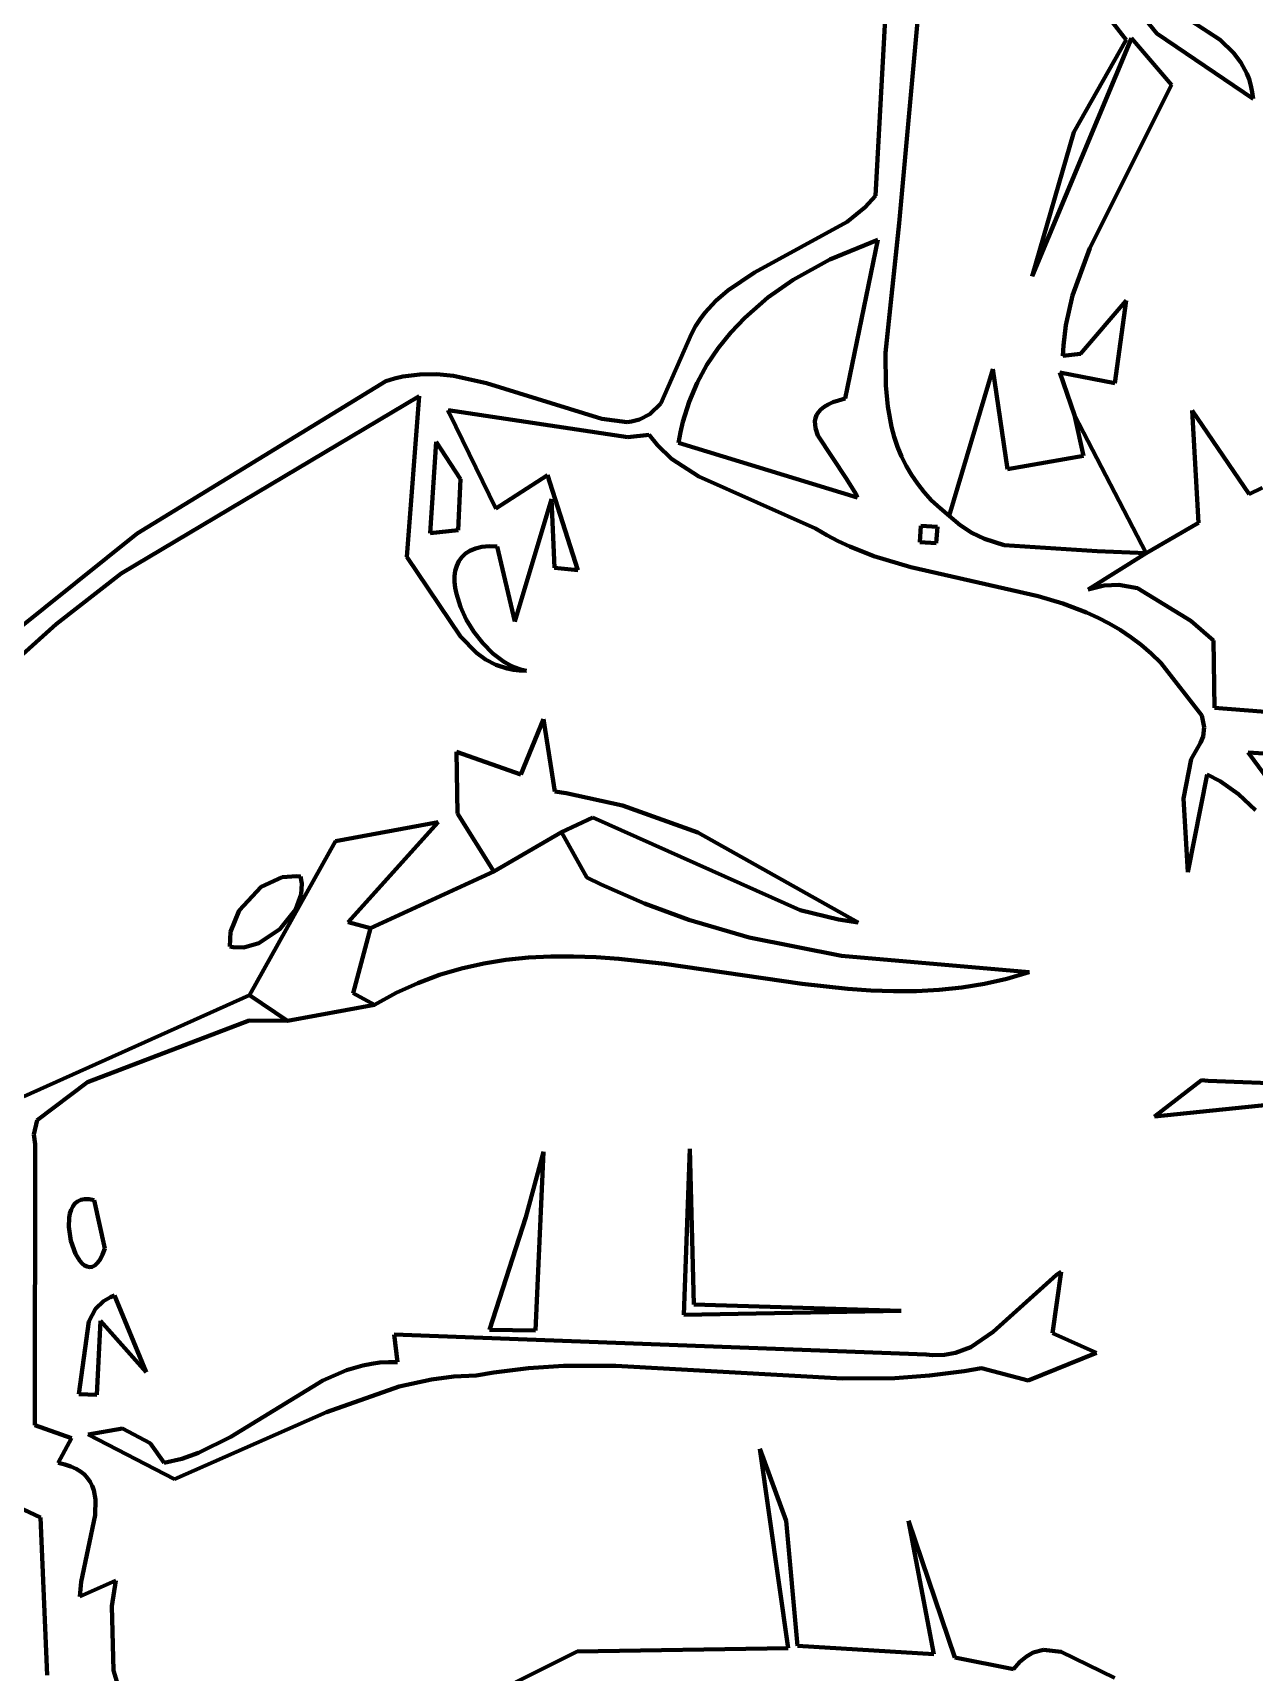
# Model space of a CAD drawing. Header units: millimetres. Extents: x 0 to 10.4, y 0 to 8.2.
# Drawn here: x 5.878 to 6.556, y 5.959 to 6.869 of the extents above; entities that cross this region are included whole.
import ezdxf

# ---------------------------------------------------------------- set-up
doc = ezdxf.new("R2010")
doc.units = ezdxf.units.MM
for name, color, linetype, lineweight in [('color#000000ff', 7, 'CONTINUOUS', 100), ('color#929292ff', 7, 'CONTINUOUS', 100), ('color#ffffffff', 7, 'CONTINUOUS', 100)]:
    doc.layers.add(name, color=color, linetype=linetype, lineweight=lineweight)

msp = doc.modelspace()

# ---------------------------------------------------------------- linework, layer by layer
at = {"layer": 'color#000000ff'}
for p, q in [((6.48531, 6.86505), (6.41867, 6.95199)), ((6.37319, 6.91627), (6.35932, 6.7634)), ((6.53756, 6.86502), (6.49472, 6.89324)), ((6.34623, 6.77858), (6.35149, 6.87673)), ((6.49359, 6.8795), (6.50243, 6.86859)), ((6.4884, 6.86603), (6.43318, 6.73384)), ((6.45628, 6.81385), (6.48531, 6.86505)), ((6.51059, 6.84007), (6.4884, 6.86603)), ((6.50243, 6.86859), (6.55585, 6.83231)), ((6.54499, 6.85783), (6.53756, 6.86502)), ((6.54909, 6.85243), (6.54499, 6.85783)), ((6.55235, 6.84644), (6.54909, 6.85243)), ((6.55363, 6.8432), (6.55235, 6.84644)), ((6.46523, 6.74939), (6.51059, 6.84007)), ((6.55465, 6.83977), (6.55363, 6.8432)), ((6.55539, 6.83614), (6.55465, 6.83977)), ((6.55585, 6.83231), (6.55539, 6.83614)), ((6.43318, 6.73384), (6.45628, 6.81385)), ((6.33046, 6.76412), (6.34045, 6.77229)), ((6.34045, 6.77229), (6.34623, 6.77858)), ((6.27903, 6.73598), (6.33046, 6.76412)), ((6.35932, 6.7634), (6.35172, 6.69129)), ((6.34747, 6.75408), (6.32076, 6.74312)), ((6.32934, 6.6659), (6.34747, 6.75408)), ((6.45563, 6.72318), (6.46523, 6.74939)), ((6.26415, 6.726), (6.27903, 6.73598)), ((6.32076, 6.74312), (6.30057, 6.73188)), ((6.30057, 6.73188), (6.28651, 6.72199)), ((6.25149, 6.71355), (6.25748, 6.72015)), ((6.25748, 6.72015), (6.26415, 6.726)), ((6.28651, 6.72199), (6.27364, 6.71081)), ((6.4519, 6.70675), (6.45563, 6.72318)), ((6.48546, 6.72036), (6.46008, 6.69071)), ((6.47914, 6.67451), (6.48546, 6.72036)), ((6.24632, 6.70608), (6.2488, 6.70993)), ((6.2488, 6.70993), (6.25149, 6.71355)), ((6.27364, 6.71081), (6.26586, 6.70265)), ((6.22693, 6.66319), (6.24408, 6.70197)), ((6.24408, 6.70197), (6.24632, 6.70608)), ((6.26586, 6.70265), (6.2588, 6.6939)), ((6.4505, 6.69541), (6.4519, 6.70675)), ((6.2588, 6.6939), (6.25252, 6.68458)), ((6.35172, 6.69129), (6.35185, 6.67328)), ((6.45016, 6.68962), (6.4505, 6.69541)), ((6.46008, 6.69071), (6.45016, 6.68962)), ((6.25252, 6.68458), (6.24712, 6.67466)), ((5.93626, 6.591), (6.07428, 6.67569)), ((6.07428, 6.67569), (6.07906, 6.6771)), ((6.07906, 6.6771), (6.08382, 6.67816)), ((6.08382, 6.67816), (6.09326, 6.67935)), ((6.09326, 6.67935), (6.10262, 6.67941)), ((6.10262, 6.67941), (6.1119, 6.67852)), ((6.1119, 6.67852), (6.13028, 6.67453)), ((6.13028, 6.67453), (6.19431, 6.65464)), ((6.24712, 6.67466), (6.24265, 6.66415)), ((6.35185, 6.67328), (6.35298, 6.66156)), ((6.45664, 6.65676), (6.44859, 6.68032)), ((6.44859, 6.68032), (6.47914, 6.67451)), ((6.09277, 6.66734), (5.92738, 6.5688)), ((6.08598, 6.57805), (6.09277, 6.66734)), ((6.22094, 6.65732), (6.22693, 6.66319)), ((6.24265, 6.66415), (6.2392, 6.65304)), ((6.31763, 6.66136), (6.31984, 6.66268)), ((6.31984, 6.66268), (6.32251, 6.66388)), ((6.32251, 6.66388), (6.32567, 6.66495)), ((6.32567, 6.66495), (6.32934, 6.6659)), ((6.20873, 6.64446), (6.10886, 6.65952)), ((6.10886, 6.65952), (6.10957, 6.65806)), ((6.10957, 6.65806), (6.13535, 6.60494)), ((6.19431, 6.65464), (6.20828, 6.65286)), ((6.21075, 6.65317), (6.21524, 6.65433)), ((6.21524, 6.65433), (6.22094, 6.65732)), ((6.31257, 6.65332), (6.31287, 6.6551)), ((6.31287, 6.6551), (6.3135, 6.65681)), ((6.3135, 6.65681), (6.31448, 6.65842)), ((6.31448, 6.65842), (6.31585, 6.65994)), ((6.31585, 6.65994), (6.31763, 6.66136)), ((6.35298, 6.66156), (6.35514, 6.65016)), ((6.49655, 6.58003), (6.45664, 6.65676)), ((6.55359, 6.61287), (6.52202, 6.65938)), ((6.52202, 6.65938), (6.52555, 6.59691)), ((6.20828, 6.65286), (6.21075, 6.65317)), ((6.22051, 6.64586), (6.20873, 6.64446)), ((6.22509, 6.64001), (6.22051, 6.64586)), ((6.23788, 6.64725), (6.23683, 6.64132)), ((6.2392, 6.65304), (6.23788, 6.64725)), ((6.31286, 6.64953), (6.31257, 6.65332)), ((6.31417, 6.64551), (6.31286, 6.64953)), ((6.33012, 6.6214), (6.31417, 6.64551)), ((6.35514, 6.65016), (6.35665, 6.64461)), ((6.35665, 6.64461), (6.35849, 6.63917)), ((6.10233, 6.64184), (6.09894, 6.59113)), ((6.11585, 6.62117), (6.10233, 6.64184)), ((6.23295, 6.63252), (6.22509, 6.64001)), ((6.23683, 6.64132), (6.33604, 6.61097)), ((6.35849, 6.63917), (6.36066, 6.63385)), ((6.24816, 6.62269), (6.23295, 6.63252)), ((6.36066, 6.63385), (6.3632, 6.62866)), ((6.3632, 6.62866), (6.36612, 6.62361)), ((6.11447, 6.59282), (6.11585, 6.62117)), ((6.13535, 6.60494), (6.16412, 6.62337)), ((6.16412, 6.62337), (6.18094, 6.57075)), ((6.31292, 6.59388), (6.24816, 6.62269)), ((6.33519, 6.61296), (6.33012, 6.6214)), ((6.36612, 6.62361), (6.36944, 6.61871)), ((6.36944, 6.61871), (6.37318, 6.61397)), ((6.16633, 6.61018), (6.14592, 6.54219)), ((6.16802, 6.57193), (6.16633, 6.61018)), ((6.33604, 6.61097), (6.33519, 6.61296)), ((6.37318, 6.61397), (6.37737, 6.60941)), ((6.37737, 6.60941), (6.38203, 6.60502)), ((6.56095, 6.61645), (6.55359, 6.61287)), ((6.38203, 6.60502), (6.38717, 6.60083)), ((6.38717, 6.60083), (6.39323, 6.59563)), ((5.86795, 6.5363), (5.93626, 6.591)), ((6.09894, 6.59113), (6.11447, 6.59282)), ((6.31909, 6.59015), (6.31292, 6.59388)), ((6.32542, 6.58678), (6.31909, 6.59015)), ((6.37145, 6.59537), (6.37076, 6.5863)), ((6.38055, 6.59468), (6.37145, 6.59537)), ((6.37986, 6.58559), (6.38055, 6.59468)), ((6.39323, 6.59563), (6.39974, 6.59144)), ((6.39974, 6.59144), (6.40663, 6.58814)), ((6.52555, 6.59691), (6.49655, 6.58003)), ((6.12104, 6.58149), (6.11851, 6.57988)), ((6.12405, 6.58273), (6.12104, 6.58149)), ((6.12757, 6.58355), (6.12405, 6.58273)), ((6.13161, 6.58394), (6.12757, 6.58355)), ((6.13621, 6.58385), (6.13161, 6.58394)), ((6.14592, 6.54219), (6.13621, 6.58385)), ((6.33189, 6.58373), (6.32542, 6.58678)), ((6.34519, 6.57848), (6.33189, 6.58373)), ((6.37076, 6.5863), (6.37986, 6.58559)), ((6.40663, 6.58814), (6.41756, 6.58464)), ((6.41756, 6.58464), (6.46929, 6.58118)), ((6.46929, 6.58118), (6.49655, 6.58003)), ((6.1158, 6.53387), (6.08598, 6.57805)), ((6.11367, 6.57312), (6.1129, 6.57034)), ((6.11485, 6.57566), (6.11367, 6.57312)), ((6.11646, 6.57792), (6.11485, 6.57566)), ((6.11851, 6.57988), (6.11646, 6.57792)), ((6.18094, 6.57075), (6.16802, 6.57193)), ((6.36587, 6.57227), (6.34519, 6.57848)), ((6.43652, 6.55632), (6.36587, 6.57227)), ((6.49655, 6.58003), (6.46426, 6.56)), ((5.92738, 6.5688), (5.89124, 6.5407)), ((6.11252, 6.56734), (6.1125, 6.56418)), ((6.1125, 6.56418), (6.11283, 6.56086)), ((6.1129, 6.57034), (6.11252, 6.56734)), ((6.11283, 6.56086), (6.11349, 6.55744)), ((6.11349, 6.55744), (6.11572, 6.5504)), ((6.45014, 6.55219), (6.43652, 6.55632)), ((6.46426, 6.56), (6.47309, 6.56212)), ((6.47309, 6.56212), (6.48138, 6.56248)), ((6.48138, 6.56248), (6.49171, 6.56062)), ((6.49171, 6.56062), (6.52132, 6.54247)), ((6.11572, 6.5504), (6.11901, 6.54332)), ((6.46334, 6.54718), (6.45014, 6.55219)), ((6.46974, 6.54427), (6.46334, 6.54718)), ((5.89124, 6.5407), (5.87074, 6.52223)), ((6.11901, 6.54332), (6.12322, 6.53646)), ((6.12322, 6.53646), (6.12818, 6.53009)), ((6.476, 6.54105), (6.46974, 6.54427)), ((6.48209, 6.53749), (6.476, 6.54105)), ((6.488, 6.53356), (6.48209, 6.53749)), ((6.52132, 6.54247), (6.53392, 6.53164)), ((6.12464, 6.52472), (6.1158, 6.53387)), ((6.12818, 6.53009), (6.13373, 6.52448)), ((6.49373, 6.52924), (6.488, 6.53356)), ((6.49925, 6.52448), (6.49373, 6.52924)), ((6.53392, 6.53164), (6.53444, 6.4942)), ((6.12971, 6.52104), (6.12464, 6.52472)), ((6.13534, 6.51812), (6.12971, 6.52104)), ((6.13373, 6.52448), (6.13971, 6.51989)), ((6.1416, 6.51606), (6.13534, 6.51812)), ((6.13971, 6.51989), (6.14282, 6.51805)), ((6.14282, 6.51805), (6.14597, 6.51658)), ((6.50456, 6.51926), (6.49925, 6.52448)), ((6.52732, 6.49003), (6.50456, 6.51926)), ((6.14499, 6.51538), (6.1416, 6.51606)), ((6.14856, 6.51497), (6.14499, 6.51538)), ((6.14597, 6.51658), (6.14915, 6.51549)), ((6.15234, 6.51483), (6.14856, 6.51497)), ((6.14915, 6.51549), (6.15234, 6.51483)), ((6.52876, 6.48343), (6.52732, 6.49003)), ((6.53444, 6.4942), (6.59774, 6.48938)), ((6.52806, 6.47827), (6.52876, 6.48343)), ((6.52138, 6.46581), (6.52657, 6.47472)), ((6.52657, 6.47472), (6.52806, 6.47827)), ((6.51713, 6.44388), (6.52138, 6.46581)), ((6.67021, 6.46226), (6.55318, 6.46943)), ((6.55318, 6.46943), (6.60671, 6.39667)), ((6.53034, 6.45724), (6.51953, 6.40301)), ((6.53756, 6.45345), (6.53034, 6.45724)), ((6.54778, 6.44622), (6.53756, 6.45345)), ((6.55718, 6.43738), (6.54778, 6.44622)), ((6.51953, 6.40301), (6.51713, 6.44388)), ((6.13437, 6.4034), (6.17191, 6.42515)), ((6.17191, 6.42515), (6.18595, 6.40011)), ((6.06579, 6.37195), (6.13437, 6.4034)), ((6.18595, 6.40011), (6.19388, 6.39617)), ((6.19388, 6.39617), (6.21802, 6.38554)), ((6.21802, 6.38554), (6.24263, 6.37653)), ((6.05624, 6.33577), (6.06579, 6.37195)), ((6.24263, 6.37653), (6.27607, 6.36682)), ((6.27607, 6.36682), (6.32727, 6.35653)), ((6.14103, 6.3543), (6.12867, 6.35234)), ((6.15345, 6.35555), (6.14103, 6.3543)), ((6.16593, 6.35616), (6.15345, 6.35555)), ((6.17846, 6.3562), (6.16593, 6.35616)), ((6.19103, 6.35573), (6.17846, 6.3562)), ((6.20365, 6.35485), (6.19103, 6.35573)), ((6.22899, 6.35207), (6.20365, 6.35485)), ((6.32727, 6.35653), (6.43154, 6.34739)), ((6.10417, 6.34599), (6.09204, 6.34146)), ((6.11639, 6.34959), (6.10417, 6.34599)), ((6.12867, 6.35234), (6.11639, 6.34959)), ((6.30542, 6.34094), (6.22899, 6.35207)), ((6.43154, 6.34739), (6.41912, 6.34373)), ((6.06804, 6.32932), (6.05624, 6.33577)), ((6.07999, 6.33593), (6.06804, 6.32932)), ((6.09204, 6.34146), (6.07999, 6.33593)), ((6.33089, 6.33821), (6.30542, 6.34094)), ((6.3436, 6.33734), (6.33089, 6.33821)), ((6.35628, 6.33691), (6.3436, 6.33734)), ((6.36893, 6.33698), (6.35628, 6.33691)), ((6.38155, 6.33763), (6.36893, 6.33698)), ((6.39412, 6.33892), (6.38155, 6.33763)), ((6.40665, 6.34093), (6.39412, 6.33892)), ((6.41912, 6.34373), (6.40665, 6.34093)), ((5.87326, 6.27842), (5.99868, 6.33467)), ((5.99868, 6.33467), (6.01966, 6.32046)), ((5.99853, 6.32063), (5.90875, 6.28641)), ((6.01966, 6.32046), (5.99853, 6.32063)), ((5.90875, 6.28641), (5.88065, 6.26524)), ((6.50116, 6.26737), (6.52715, 6.28758)), ((6.52715, 6.28758), (6.53084, 6.28721)), ((6.53084, 6.28721), (6.58533, 6.28501)), ((6.57123, 6.27456), (6.50116, 6.26737)), ((5.88065, 6.26524), (5.87879, 6.2574)), ((5.87879, 6.2574), (5.87955, 6.25198)), ((5.87955, 6.25198), (5.87935, 6.09589)), ((6.23978, 6.15729), (6.24316, 6.2494)), ((6.24316, 6.2494), (6.24532, 6.16304)), ((6.4493, 6.18109), (6.44445, 6.14711)), ((6.44661, 6.1795), (6.4493, 6.18109)), ((6.41153, 6.14778), (6.44661, 6.1795)), ((5.91318, 6.16059), (5.91756, 6.16484)), ((5.91756, 6.16484), (5.9214, 6.16708)), ((5.9214, 6.16708), (5.92363, 6.168)), ((5.92363, 6.168), (5.94119, 6.12536)), ((6.24532, 6.16304), (6.36053, 6.15942)), ((5.90393, 6.11311), (5.90946, 6.15357)), ((5.90946, 6.15357), (5.91318, 6.16059)), ((5.91597, 6.15398), (5.9138, 6.11286)), ((5.94119, 6.12536), (5.91597, 6.15398)), ((6.36053, 6.15942), (6.23978, 6.15729)), ((6.08078, 6.13093), (6.07889, 6.14625)), ((6.07889, 6.14625), (6.3743, 6.13527)), ((6.39907, 6.13927), (6.41153, 6.14778)), ((6.44445, 6.14711), (6.46894, 6.13605)), ((6.3743, 6.13527), (6.37784, 6.1349)), ((6.37784, 6.1349), (6.38449, 6.135)), ((6.38449, 6.135), (6.39064, 6.13607)), ((6.39064, 6.13607), (6.39907, 6.13927)), ((6.46894, 6.13605), (6.43104, 6.12078)), ((6.03938, 6.12075), (6.05256, 6.12645)), ((6.05256, 6.12645), (6.06164, 6.12912)), ((6.06164, 6.12912), (6.06629, 6.13005)), ((6.06629, 6.13005), (6.07103, 6.13068)), ((6.07103, 6.13068), (6.07586, 6.13098)), ((6.07586, 6.13098), (6.08078, 6.13093)), ((6.15354, 6.12763), (6.13421, 6.12529)), ((6.17289, 6.12885), (6.15354, 6.12763)), ((6.20195, 6.12901), (6.17289, 6.12885)), ((6.32792, 6.12189), (6.20195, 6.12901)), ((6.39541, 6.12591), (6.37618, 6.12347)), ((6.40502, 6.12761), (6.39541, 6.12591)), ((6.43104, 6.12078), (6.40502, 6.12761)), ((5.9883, 6.08942), (6.03938, 6.12075)), ((6.08174, 6.11741), (6.0414, 6.10311)), ((6.09971, 6.12133), (6.08174, 6.11741)), ((6.11199, 6.12294), (6.09971, 6.12133)), ((6.12456, 6.12364), (6.11199, 6.12294)), ((6.13421, 6.12529), (6.12456, 6.12364)), ((6.3569, 6.12216), (6.32792, 6.12189)), ((6.37618, 6.12347), (6.3569, 6.12216)), ((5.9138, 6.11286), (5.90393, 6.11311)), ((6.0414, 6.10311), (5.9569, 6.06605)), ((5.87935, 6.09589), (5.89977, 6.08883)), ((5.90898, 6.09087), (5.9281, 6.09407)), ((5.9569, 6.06605), (5.90898, 6.09087)), ((5.9281, 6.09407), (5.94344, 6.08607)), ((5.97038, 6.08063), (5.9883, 6.08942)), ((5.89977, 6.08883), (5.89237, 6.07507)), ((5.94344, 6.08607), (5.95122, 6.07514)), ((5.96098, 6.07738), (5.97038, 6.08063)), ((5.89237, 6.07507), (5.89612, 6.07422)), ((5.89612, 6.07422), (5.89944, 6.07312)), ((5.89944, 6.07312), (5.90233, 6.0718)), ((5.90233, 6.0718), (5.90482, 6.07027)), ((5.95122, 6.07514), (5.96098, 6.07738)), ((5.88257, 6.04466), (5.84471, 6.06249)), ((5.90482, 6.07027), (5.90694, 6.06853)), ((5.90694, 6.06853), (5.90871, 6.0666)), ((5.90871, 6.0666), (5.91015, 6.06451)), ((5.91015, 6.06451), (5.91128, 6.06224)), ((5.91128, 6.06224), (5.91213, 6.05984)), ((5.91213, 6.05984), (5.91307, 6.05463)), ((5.91307, 6.05463), (5.91291, 6.04604)), ((5.88633, 5.9571), (5.88257, 6.04466)), ((5.91291, 6.04604), (5.90508, 6.00904)), ((5.90439, 6.00091), (5.92433, 6.00982)), ((5.90508, 6.00904), (5.90439, 6.00091)), ((5.92433, 6.00982), (5.92215, 5.9954)), ((5.92215, 5.9954), (5.92313, 5.9598)), ((5.92313, 5.9598), (5.92913, 5.93968))]:
    msp.add_line(p, q, dxfattribs=at)
at = {"layer": 'color#929292ff'}
for p, q in [((6.38717, 6.60083), (6.41128, 6.68219)), ((6.41128, 6.68219), (6.41942, 6.62679)), ((6.46173, 6.63419), (6.45664, 6.65676)), ((6.45664, 6.65676), (6.49655, 6.58003)), ((6.41942, 6.62679), (6.46173, 6.63419)), ((6.39323, 6.59563), (6.38717, 6.60083)), ((6.39974, 6.59144), (6.39323, 6.59563)), ((6.40663, 6.58814), (6.39974, 6.59144)), ((6.41756, 6.58464), (6.40663, 6.58814)), ((6.46929, 6.58118), (6.41756, 6.58464)), ((6.49655, 6.58003), (6.46929, 6.58118)), ((6.14935, 6.45719), (6.16186, 6.48794)), ((6.16186, 6.48794), (6.16816, 6.44774)), ((6.11413, 6.43564), (6.11359, 6.46978)), ((6.11359, 6.46978), (6.14935, 6.45719)), ((6.16816, 6.44774), (6.1745, 6.44683)), ((6.1745, 6.44683), (6.20565, 6.44003)), ((6.13437, 6.4034), (6.11413, 6.43564)), ((6.20565, 6.44003), (6.24763, 6.42506)), ((6.04645, 6.42026), (6.10341, 6.43074)), ((6.10341, 6.43074), (6.0534, 6.37523)), ((6.18917, 6.43332), (6.17191, 6.42515)), ((6.30428, 6.38194), (6.18917, 6.43332)), ((5.99868, 6.33467), (6.04645, 6.42026)), ((6.17191, 6.42515), (6.13437, 6.4034)), ((6.24763, 6.42506), (6.33661, 6.37499)), ((6.00506, 6.39485), (6.01673, 6.40028)), ((6.01673, 6.40028), (6.02487, 6.40086)), ((6.02487, 6.40086), (6.02689, 6.40056)), ((6.02689, 6.40056), (6.02774, 6.39667)), ((5.9928, 6.38179), (6.00506, 6.39485)), ((6.02736, 6.3906), (6.02426, 6.38245)), ((6.02774, 6.39667), (6.02736, 6.3906)), ((5.988, 6.36983), (5.9928, 6.38179)), ((6.02426, 6.38245), (6.01545, 6.37139)), ((6.32561, 6.37669), (6.30428, 6.38194)), ((6.01545, 6.37139), (6.00374, 6.36357)), ((6.0534, 6.37523), (6.06579, 6.37195)), ((6.06579, 6.37195), (6.05624, 6.33577)), ((6.33661, 6.37499), (6.32561, 6.37669)), ((5.98769, 6.36178), (5.988, 6.36983)), ((6.00374, 6.36357), (5.99549, 6.36118)), ((5.98956, 6.36131), (5.98769, 6.36178)), ((5.99549, 6.36118), (5.98956, 6.36131)), ((6.05624, 6.33577), (6.06804, 6.32932)), ((6.01966, 6.32046), (5.99868, 6.33467)), ((6.06804, 6.32932), (6.01966, 6.32046)), ((6.1521, 6.21148), (6.16182, 6.24769)), ((6.16182, 6.24769), (6.15746, 6.14845)), ((5.89955, 6.21558), (5.90048, 6.21744)), ((5.90048, 6.21744), (5.90168, 6.219)), ((5.90168, 6.219), (5.90318, 6.22023)), ((5.90318, 6.22023), (5.90498, 6.22108)), ((5.90498, 6.22108), (5.9071, 6.22149)), ((5.9071, 6.22149), (5.90955, 6.22143)), ((5.90955, 6.22143), (5.91236, 6.22085)), ((5.91236, 6.22085), (5.91835, 6.19403)), ((5.89829, 6.20615), (5.89846, 6.21117)), ((5.89846, 6.21117), (5.89888, 6.21348)), ((5.89888, 6.21348), (5.89955, 6.21558)), ((6.13189, 6.14896), (6.1521, 6.21148)), ((5.8995, 6.19827), (5.89829, 6.20615)), ((5.9021, 6.19108), (5.8995, 6.19827)), ((5.90441, 6.18728), (5.9021, 6.19108)), ((5.91703, 6.19067), (5.91565, 6.18802)), ((5.91835, 6.19403), (5.91703, 6.19067)), ((5.90569, 6.18582), (5.90441, 6.18728)), ((5.90704, 6.18471), (5.90569, 6.18582)), ((5.90844, 6.18399), (5.90704, 6.18471)), ((5.90987, 6.18373), (5.90844, 6.18399)), ((5.91132, 6.18395), (5.90987, 6.18373)), ((5.91278, 6.18471), (5.91132, 6.18395)), ((5.91423, 6.18605), (5.91278, 6.18471)), ((5.91565, 6.18802), (5.91423, 6.18605)), ((6.15746, 6.14845), (6.13189, 6.14896)), ((6.29772, 5.97213), (6.28206, 6.08287)), ((6.28206, 6.08287), (6.29654, 6.04281)), ((6.29654, 6.04281), (6.3029, 5.9734)), ((6.37858, 5.9688), (6.36445, 6.04281)), ((6.36445, 6.04281), (6.39025, 5.96704)), ((6.18063, 5.97029), (6.29772, 5.97213)), ((6.3029, 5.9734), (6.37858, 5.9688)), ((6.43377, 5.9697), (6.4395, 5.97119)), ((6.4395, 5.97119), (6.44933, 5.97021)), ((5.99689, 5.87853), (6.18063, 5.97029)), ((6.39025, 5.96704), (6.42286, 5.96048)), ((6.42286, 5.96048), (6.4264, 5.9646)), ((6.4264, 5.9646), (6.43003, 5.96763)), ((6.43003, 5.96763), (6.43377, 5.9697)), ((6.44933, 5.97021), (6.47881, 5.95569))]:
    msp.add_line(p, q, dxfattribs=at)
at = {"layer": 'color#ffffffff'}
for p, q in [((6.41867, 6.95199), (6.48531, 6.86505)), ((6.35932, 6.7634), (6.37319, 6.91627)), ((6.49472, 6.89324), (6.53756, 6.86502)), ((6.35149, 6.87673), (6.34623, 6.77858)), ((6.50243, 6.86859), (6.49359, 6.8795)), ((6.43318, 6.73384), (6.4884, 6.86603)), ((6.48531, 6.86505), (6.45628, 6.81385)), ((6.4884, 6.86603), (6.51059, 6.84007)), ((6.55585, 6.83231), (6.50243, 6.86859)), ((6.53756, 6.86502), (6.54499, 6.85783)), ((6.54499, 6.85783), (6.54909, 6.85243)), ((6.54909, 6.85243), (6.55235, 6.84644)), ((6.55235, 6.84644), (6.55363, 6.8432)), ((6.51059, 6.84007), (6.46523, 6.74939)), ((6.55363, 6.8432), (6.55465, 6.83977)), ((6.55465, 6.83977), (6.55539, 6.83614)), ((6.55539, 6.83614), (6.55585, 6.83231)), ((6.45628, 6.81385), (6.43318, 6.73384)), ((6.34045, 6.77229), (6.33046, 6.76412)), ((6.34623, 6.77858), (6.34045, 6.77229)), ((6.33046, 6.76412), (6.27903, 6.73598)), ((6.35172, 6.69129), (6.35932, 6.7634)), ((6.32076, 6.74312), (6.34747, 6.75408)), ((6.34747, 6.75408), (6.32934, 6.6659)), ((6.46523, 6.74939), (6.45563, 6.72318)), ((6.27903, 6.73598), (6.26415, 6.726)), ((6.30057, 6.73188), (6.32076, 6.74312)), ((6.28651, 6.72199), (6.30057, 6.73188)), ((6.25748, 6.72015), (6.25149, 6.71355)), ((6.26415, 6.726), (6.25748, 6.72015)), ((6.27364, 6.71081), (6.28651, 6.72199)), ((6.45563, 6.72318), (6.4519, 6.70675)), ((6.46008, 6.69071), (6.48546, 6.72036)), ((6.48546, 6.72036), (6.47914, 6.67451)), ((6.2488, 6.70993), (6.24632, 6.70608)), ((6.25149, 6.71355), (6.2488, 6.70993)), ((6.26586, 6.70265), (6.27364, 6.71081)), ((6.24408, 6.70197), (6.22693, 6.66319)), ((6.24632, 6.70608), (6.24408, 6.70197)), ((6.2588, 6.6939), (6.26586, 6.70265)), ((6.4519, 6.70675), (6.4505, 6.69541)), ((6.25252, 6.68458), (6.2588, 6.6939)), ((6.35185, 6.67328), (6.35172, 6.69129)), ((6.4505, 6.69541), (6.45016, 6.68962)), ((6.45016, 6.68962), (6.46008, 6.69071)), ((6.24712, 6.67466), (6.25252, 6.68458)), ((6.41128, 6.68219), (6.38717, 6.60083)), ((6.41942, 6.62679), (6.41128, 6.68219)), ((6.07428, 6.67569), (5.93626, 6.591)), ((6.07906, 6.6771), (6.07428, 6.67569)), ((6.08382, 6.67816), (6.07906, 6.6771)), ((6.09326, 6.67935), (6.08382, 6.67816)), ((6.10262, 6.67941), (6.09326, 6.67935)), ((6.1119, 6.67852), (6.10262, 6.67941)), ((6.13028, 6.67453), (6.1119, 6.67852)), ((6.19431, 6.65464), (6.13028, 6.67453)), ((6.24265, 6.66415), (6.24712, 6.67466)), ((6.35298, 6.66156), (6.35185, 6.67328)), ((6.47914, 6.67451), (6.44859, 6.68032)), ((6.44859, 6.68032), (6.45664, 6.65676)), ((5.92738, 6.5688), (6.09277, 6.66734)), ((6.09277, 6.66734), (6.08598, 6.57805)), ((6.22693, 6.66319), (6.22094, 6.65732)), ((6.2392, 6.65304), (6.24265, 6.66415)), ((6.31984, 6.66268), (6.31763, 6.66136)), ((6.32251, 6.66388), (6.31984, 6.66268)), ((6.32567, 6.66495), (6.32251, 6.66388)), ((6.32934, 6.6659), (6.32567, 6.66495)), ((6.10957, 6.65806), (6.10886, 6.65952)), ((6.10886, 6.65952), (6.20873, 6.64446)), ((6.13535, 6.60494), (6.10957, 6.65806)), ((6.20828, 6.65286), (6.19431, 6.65464)), ((6.21524, 6.65433), (6.21075, 6.65317)), ((6.22094, 6.65732), (6.21524, 6.65433)), ((6.31287, 6.6551), (6.31257, 6.65332)), ((6.3135, 6.65681), (6.31287, 6.6551)), ((6.31448, 6.65842), (6.3135, 6.65681)), ((6.31585, 6.65994), (6.31448, 6.65842)), ((6.31763, 6.66136), (6.31585, 6.65994)), ((6.35514, 6.65016), (6.35298, 6.66156)), ((6.45664, 6.65676), (6.46173, 6.63419)), ((6.52555, 6.59691), (6.52202, 6.65938)), ((6.52202, 6.65938), (6.55359, 6.61287)), ((6.21075, 6.65317), (6.20828, 6.65286)), ((6.20873, 6.64446), (6.22051, 6.64586)), ((6.22051, 6.64586), (6.22509, 6.64001)), ((6.23683, 6.64132), (6.23788, 6.64725)), ((6.23788, 6.64725), (6.2392, 6.65304)), ((6.31257, 6.65332), (6.31286, 6.64953)), ((6.31286, 6.64953), (6.31417, 6.64551)), ((6.31417, 6.64551), (6.33012, 6.6214)), ((6.35665, 6.64461), (6.35514, 6.65016)), ((6.35849, 6.63917), (6.35665, 6.64461)), ((6.09894, 6.59113), (6.10233, 6.64184)), ((6.10233, 6.64184), (6.11585, 6.62117)), ((6.22509, 6.64001), (6.23295, 6.63252)), ((6.33604, 6.61097), (6.23683, 6.64132)), ((6.36066, 6.63385), (6.35849, 6.63917)), ((6.23295, 6.63252), (6.24816, 6.62269)), ((6.3632, 6.62866), (6.36066, 6.63385)), ((6.36612, 6.62361), (6.3632, 6.62866)), ((6.46173, 6.63419), (6.41942, 6.62679)), ((6.11585, 6.62117), (6.11447, 6.59282)), ((6.16412, 6.62337), (6.13535, 6.60494)), ((6.18094, 6.57075), (6.16412, 6.62337)), ((6.24816, 6.62269), (6.31292, 6.59388)), ((6.33012, 6.6214), (6.33519, 6.61296)), ((6.36944, 6.61871), (6.36612, 6.62361)), ((6.37318, 6.61397), (6.36944, 6.61871)), ((6.14592, 6.54219), (6.16633, 6.61018)), ((6.16633, 6.61018), (6.16802, 6.57193)), ((6.33519, 6.61296), (6.33604, 6.61097)), ((6.37737, 6.60941), (6.37318, 6.61397)), ((6.38203, 6.60502), (6.37737, 6.60941)), ((6.55359, 6.61287), (6.56095, 6.61645)), ((6.38717, 6.60083), (6.38203, 6.60502)), ((5.93626, 6.591), (5.86795, 6.5363)), ((6.11447, 6.59282), (6.09894, 6.59113)), ((6.31292, 6.59388), (6.31909, 6.59015)), ((6.31909, 6.59015), (6.32542, 6.58678)), ((6.37076, 6.5863), (6.37145, 6.59537)), ((6.37145, 6.59537), (6.38055, 6.59468)), ((6.38055, 6.59468), (6.37986, 6.58559)), ((6.49655, 6.58003), (6.52555, 6.59691)), ((6.11851, 6.57988), (6.12104, 6.58149)), ((6.12104, 6.58149), (6.12405, 6.58273)), ((6.12405, 6.58273), (6.12757, 6.58355)), ((6.12757, 6.58355), (6.13161, 6.58394)), ((6.13161, 6.58394), (6.13621, 6.58385)), ((6.13621, 6.58385), (6.14592, 6.54219)), ((6.32542, 6.58678), (6.33189, 6.58373)), ((6.33189, 6.58373), (6.34519, 6.57848)), ((6.37986, 6.58559), (6.37076, 6.5863)), ((6.08598, 6.57805), (6.1158, 6.53387)), ((6.1129, 6.57034), (6.11367, 6.57312)), ((6.11367, 6.57312), (6.11485, 6.57566)), ((6.11485, 6.57566), (6.11646, 6.57792)), ((6.11646, 6.57792), (6.11851, 6.57988)), ((6.16802, 6.57193), (6.18094, 6.57075)), ((6.34519, 6.57848), (6.36587, 6.57227)), ((6.36587, 6.57227), (6.43652, 6.55632)), ((6.46426, 6.56), (6.49655, 6.58003)), ((5.89124, 6.5407), (5.92738, 6.5688)), ((6.1125, 6.56418), (6.11252, 6.56734)), ((6.11283, 6.56086), (6.1125, 6.56418)), ((6.11252, 6.56734), (6.1129, 6.57034)), ((6.11349, 6.55744), (6.11283, 6.56086)), ((6.11572, 6.5504), (6.11349, 6.55744)), ((6.43652, 6.55632), (6.45014, 6.55219)), ((6.47309, 6.56212), (6.46426, 6.56)), ((6.48138, 6.56248), (6.47309, 6.56212)), ((6.49171, 6.56062), (6.48138, 6.56248)), ((6.52132, 6.54247), (6.49171, 6.56062)), ((6.11901, 6.54332), (6.11572, 6.5504)), ((6.45014, 6.55219), (6.46334, 6.54718)), ((6.46334, 6.54718), (6.46974, 6.54427)), ((5.87074, 6.52223), (5.89124, 6.5407)), ((6.12322, 6.53646), (6.11901, 6.54332)), ((6.12818, 6.53009), (6.12322, 6.53646)), ((6.46974, 6.54427), (6.476, 6.54105)), ((6.476, 6.54105), (6.48209, 6.53749)), ((6.48209, 6.53749), (6.488, 6.53356)), ((6.53392, 6.53164), (6.52132, 6.54247)), ((6.1158, 6.53387), (6.12464, 6.52472)), ((6.13373, 6.52448), (6.12818, 6.53009)), ((6.488, 6.53356), (6.49373, 6.52924)), ((6.49373, 6.52924), (6.49925, 6.52448)), ((6.53444, 6.4942), (6.53392, 6.53164)), ((6.12464, 6.52472), (6.12971, 6.52104)), ((6.12971, 6.52104), (6.13534, 6.51812)), ((6.13971, 6.51989), (6.13373, 6.52448)), ((6.13534, 6.51812), (6.1416, 6.51606)), ((6.14282, 6.51805), (6.13971, 6.51989)), ((6.14597, 6.51658), (6.14282, 6.51805)), ((6.49925, 6.52448), (6.50456, 6.51926)), ((6.50456, 6.51926), (6.52732, 6.49003)), ((6.1416, 6.51606), (6.14499, 6.51538)), ((6.14499, 6.51538), (6.14856, 6.51497)), ((6.14915, 6.51549), (6.14597, 6.51658)), ((6.14856, 6.51497), (6.15234, 6.51483)), ((6.15234, 6.51483), (6.14915, 6.51549)), ((6.52732, 6.49003), (6.52876, 6.48343)), ((6.59774, 6.48938), (6.53444, 6.4942)), ((6.16186, 6.48794), (6.14935, 6.45719)), ((6.16816, 6.44774), (6.16186, 6.48794)), ((6.52876, 6.48343), (6.52806, 6.47827)), ((6.52657, 6.47472), (6.52138, 6.46581)), ((6.52806, 6.47827), (6.52657, 6.47472)), ((6.14935, 6.45719), (6.11359, 6.46978)), ((6.11359, 6.46978), (6.11413, 6.43564)), ((6.52138, 6.46581), (6.51713, 6.44388)), ((6.60671, 6.39667), (6.55318, 6.46943)), ((6.55318, 6.46943), (6.67021, 6.46226)), ((6.51953, 6.40301), (6.53034, 6.45724)), ((6.53034, 6.45724), (6.53756, 6.45345)), ((6.53756, 6.45345), (6.54778, 6.44622)), ((6.1745, 6.44683), (6.16816, 6.44774)), ((6.20565, 6.44003), (6.1745, 6.44683)), ((6.54778, 6.44622), (6.55718, 6.43738)), ((6.11413, 6.43564), (6.13437, 6.4034)), ((6.24763, 6.42506), (6.20565, 6.44003)), ((6.51713, 6.44388), (6.51953, 6.40301)), ((6.10341, 6.43074), (6.04645, 6.42026)), ((6.0534, 6.37523), (6.10341, 6.43074)), ((6.17191, 6.42515), (6.18917, 6.43332)), ((6.18917, 6.43332), (6.30428, 6.38194)), ((6.04645, 6.42026), (5.99868, 6.33467)), ((6.18595, 6.40011), (6.17191, 6.42515)), ((6.33661, 6.37499), (6.24763, 6.42506)), ((6.01673, 6.40028), (6.00506, 6.39485)), ((6.02487, 6.40086), (6.01673, 6.40028)), ((6.02689, 6.40056), (6.02487, 6.40086)), ((6.02774, 6.39667), (6.02689, 6.40056)), ((6.13437, 6.4034), (6.06579, 6.37195)), ((6.19388, 6.39617), (6.18595, 6.40011)), ((6.00506, 6.39485), (5.9928, 6.38179)), ((6.02426, 6.38245), (6.02736, 6.3906)), ((6.02736, 6.3906), (6.02774, 6.39667)), ((6.21802, 6.38554), (6.19388, 6.39617)), ((5.9928, 6.38179), (5.988, 6.36983)), ((6.01545, 6.37139), (6.02426, 6.38245)), ((6.24263, 6.37653), (6.21802, 6.38554)), ((6.30428, 6.38194), (6.32561, 6.37669)), ((6.00374, 6.36357), (6.01545, 6.37139)), ((6.06579, 6.37195), (6.0534, 6.37523)), ((6.27607, 6.36682), (6.24263, 6.37653)), ((6.32561, 6.37669), (6.33661, 6.37499)), ((5.988, 6.36983), (5.98769, 6.36178)), ((5.99549, 6.36118), (6.00374, 6.36357)), ((6.32727, 6.35653), (6.27607, 6.36682)), ((5.98769, 6.36178), (5.98956, 6.36131)), ((5.98956, 6.36131), (5.99549, 6.36118)), ((6.12867, 6.35234), (6.14103, 6.3543)), ((6.14103, 6.3543), (6.15345, 6.35555)), ((6.15345, 6.35555), (6.16593, 6.35616)), ((6.16593, 6.35616), (6.17846, 6.3562)), ((6.17846, 6.3562), (6.19103, 6.35573)), ((6.19103, 6.35573), (6.20365, 6.35485)), ((6.20365, 6.35485), (6.22899, 6.35207)), ((6.43154, 6.34739), (6.32727, 6.35653)), ((6.09204, 6.34146), (6.10417, 6.34599)), ((6.10417, 6.34599), (6.11639, 6.34959)), ((6.11639, 6.34959), (6.12867, 6.35234)), ((6.22899, 6.35207), (6.30542, 6.34094)), ((6.41912, 6.34373), (6.43154, 6.34739)), ((6.06804, 6.32932), (6.07999, 6.33593)), ((6.07999, 6.33593), (6.09204, 6.34146)), ((6.30542, 6.34094), (6.33089, 6.33821)), ((6.33089, 6.33821), (6.3436, 6.33734)), ((6.3436, 6.33734), (6.35628, 6.33691)), ((6.35628, 6.33691), (6.36893, 6.33698)), ((6.36893, 6.33698), (6.38155, 6.33763)), ((6.38155, 6.33763), (6.39412, 6.33892)), ((6.39412, 6.33892), (6.40665, 6.34093)), ((6.40665, 6.34093), (6.41912, 6.34373)), ((5.99868, 6.33467), (5.87326, 6.27842)), ((6.01966, 6.32046), (6.06804, 6.32932)), ((5.90875, 6.28641), (5.99853, 6.32063)), ((5.99853, 6.32063), (6.01966, 6.32046)), ((5.88065, 6.26524), (5.90875, 6.28641)), ((6.52715, 6.28758), (6.50116, 6.26737)), ((6.53084, 6.28721), (6.52715, 6.28758)), ((6.58533, 6.28501), (6.53084, 6.28721)), ((6.50116, 6.26737), (6.57123, 6.27456)), ((5.87879, 6.2574), (5.88065, 6.26524)), ((5.87955, 6.25198), (5.87879, 6.2574)), ((5.87935, 6.09589), (5.87955, 6.25198)), ((6.16182, 6.24769), (6.1521, 6.21148)), ((6.15746, 6.14845), (6.16182, 6.24769)), ((6.24316, 6.2494), (6.23978, 6.15729)), ((6.24532, 6.16304), (6.24316, 6.2494)), ((5.90048, 6.21744), (5.89955, 6.21558)), ((5.90168, 6.219), (5.90048, 6.21744)), ((5.90318, 6.22023), (5.90168, 6.219)), ((5.90498, 6.22108), (5.90318, 6.22023)), ((5.9071, 6.22149), (5.90498, 6.22108)), ((5.90955, 6.22143), (5.9071, 6.22149)), ((5.91236, 6.22085), (5.90955, 6.22143)), ((5.91835, 6.19403), (5.91236, 6.22085)), ((5.89846, 6.21117), (5.89829, 6.20615)), ((5.89888, 6.21348), (5.89846, 6.21117)), ((5.89955, 6.21558), (5.89888, 6.21348)), ((6.1521, 6.21148), (6.13189, 6.14896)), ((5.89829, 6.20615), (5.8995, 6.19827)), ((5.8995, 6.19827), (5.9021, 6.19108)), ((5.9021, 6.19108), (5.90441, 6.18728)), ((5.91565, 6.18802), (5.91703, 6.19067)), ((5.91703, 6.19067), (5.91835, 6.19403)), ((5.90441, 6.18728), (5.90569, 6.18582)), ((5.90569, 6.18582), (5.90704, 6.18471)), ((5.90704, 6.18471), (5.90844, 6.18399)), ((5.90844, 6.18399), (5.90987, 6.18373)), ((5.90987, 6.18373), (5.91132, 6.18395)), ((5.91132, 6.18395), (5.91278, 6.18471)), ((5.91278, 6.18471), (5.91423, 6.18605)), ((5.91423, 6.18605), (5.91565, 6.18802)), ((6.44445, 6.14711), (6.4493, 6.18109)), ((6.4493, 6.18109), (6.44661, 6.1795)), ((6.44661, 6.1795), (6.41153, 6.14778)), ((5.91756, 6.16484), (5.91318, 6.16059)), ((5.9214, 6.16708), (5.91756, 6.16484)), ((5.92363, 6.168), (5.9214, 6.16708)), ((5.94119, 6.12536), (5.92363, 6.168)), ((6.36053, 6.15942), (6.24532, 6.16304)), ((5.90946, 6.15357), (5.90393, 6.11311)), ((5.91318, 6.16059), (5.90946, 6.15357)), ((5.9138, 6.11286), (5.91597, 6.15398)), ((5.91597, 6.15398), (5.94119, 6.12536)), ((6.23978, 6.15729), (6.36053, 6.15942)), ((6.3743, 6.13527), (6.07889, 6.14625)), ((6.07889, 6.14625), (6.08078, 6.13093)), ((6.13189, 6.14896), (6.15746, 6.14845)), ((6.41153, 6.14778), (6.39907, 6.13927)), ((6.46894, 6.13605), (6.44445, 6.14711)), ((6.37784, 6.1349), (6.3743, 6.13527)), ((6.38449, 6.135), (6.37784, 6.1349)), ((6.39064, 6.13607), (6.38449, 6.135)), ((6.39907, 6.13927), (6.39064, 6.13607)), ((6.43104, 6.12078), (6.46894, 6.13605)), ((6.05256, 6.12645), (6.03938, 6.12075)), ((6.06164, 6.12912), (6.05256, 6.12645)), ((6.06629, 6.13005), (6.06164, 6.12912)), ((6.07103, 6.13068), (6.06629, 6.13005)), ((6.07586, 6.13098), (6.07103, 6.13068)), ((6.08078, 6.13093), (6.07586, 6.13098)), ((6.13421, 6.12529), (6.15354, 6.12763)), ((6.15354, 6.12763), (6.17289, 6.12885)), ((6.17289, 6.12885), (6.20195, 6.12901)), ((6.20195, 6.12901), (6.32792, 6.12189)), ((6.37618, 6.12347), (6.39541, 6.12591)), ((6.39541, 6.12591), (6.40502, 6.12761)), ((6.40502, 6.12761), (6.43104, 6.12078)), ((6.03938, 6.12075), (5.9883, 6.08942)), ((6.0414, 6.10311), (6.08174, 6.11741)), ((6.08174, 6.11741), (6.09971, 6.12133)), ((6.09971, 6.12133), (6.11199, 6.12294)), ((6.11199, 6.12294), (6.12456, 6.12364)), ((6.12456, 6.12364), (6.13421, 6.12529)), ((6.32792, 6.12189), (6.3569, 6.12216)), ((6.3569, 6.12216), (6.37618, 6.12347)), ((5.90393, 6.11311), (5.9138, 6.11286)), ((5.9569, 6.06605), (6.0414, 6.10311)), ((5.89977, 6.08883), (5.87935, 6.09589)), ((5.9281, 6.09407), (5.90898, 6.09087)), ((5.90898, 6.09087), (5.9569, 6.06605)), ((5.94344, 6.08607), (5.9281, 6.09407)), ((5.9883, 6.08942), (5.97038, 6.08063)), ((5.89237, 6.07507), (5.89977, 6.08883)), ((5.95122, 6.07514), (5.94344, 6.08607)), ((5.97038, 6.08063), (5.96098, 6.07738)), ((6.29654, 6.04281), (6.28206, 6.08287)), ((6.28206, 6.08287), (6.29772, 5.97213)), ((5.89612, 6.07422), (5.89237, 6.07507)), ((5.89944, 6.07312), (5.89612, 6.07422)), ((5.90233, 6.0718), (5.89944, 6.07312)), ((5.90482, 6.07027), (5.90233, 6.0718)), ((5.96098, 6.07738), (5.95122, 6.07514)), ((5.84471, 6.06249), (5.88257, 6.04466)), ((5.90694, 6.06853), (5.90482, 6.07027)), ((5.90871, 6.0666), (5.90694, 6.06853)), ((5.91015, 6.06451), (5.90871, 6.0666)), ((5.91128, 6.06224), (5.91015, 6.06451)), ((5.91213, 6.05984), (5.91128, 6.06224)), ((5.91307, 6.05463), (5.91213, 6.05984)), ((5.91291, 6.04604), (5.91307, 6.05463)), ((5.88257, 6.04466), (5.88633, 5.9571)), ((5.90508, 6.00904), (5.91291, 6.04604)), ((6.3029, 5.9734), (6.29654, 6.04281)), ((6.39025, 5.96704), (6.36445, 6.04281)), ((6.36445, 6.04281), (6.37858, 5.9688)), ((5.92433, 6.00982), (5.90439, 6.00091)), ((5.90439, 6.00091), (5.90508, 6.00904)), ((5.92215, 5.9954), (5.92433, 6.00982)), ((5.92313, 5.9598), (5.92215, 5.9954)), ((6.29772, 5.97213), (6.18063, 5.97029)), ((6.37858, 5.9688), (6.3029, 5.9734)), ((6.4395, 5.97119), (6.43377, 5.9697)), ((6.44933, 5.97021), (6.4395, 5.97119)), ((6.18063, 5.97029), (5.99689, 5.87853)), ((6.42286, 5.96048), (6.39025, 5.96704)), ((6.4264, 5.9646), (6.42286, 5.96048)), ((6.43003, 5.96763), (6.4264, 5.9646)), ((6.43377, 5.9697), (6.43003, 5.96763)), ((6.47881, 5.95569), (6.44933, 5.97021)), ((5.92913, 5.93968), (5.92313, 5.9598))]:
    msp.add_line(p, q, dxfattribs=at)

doc.saveas('drawing.dxf')
